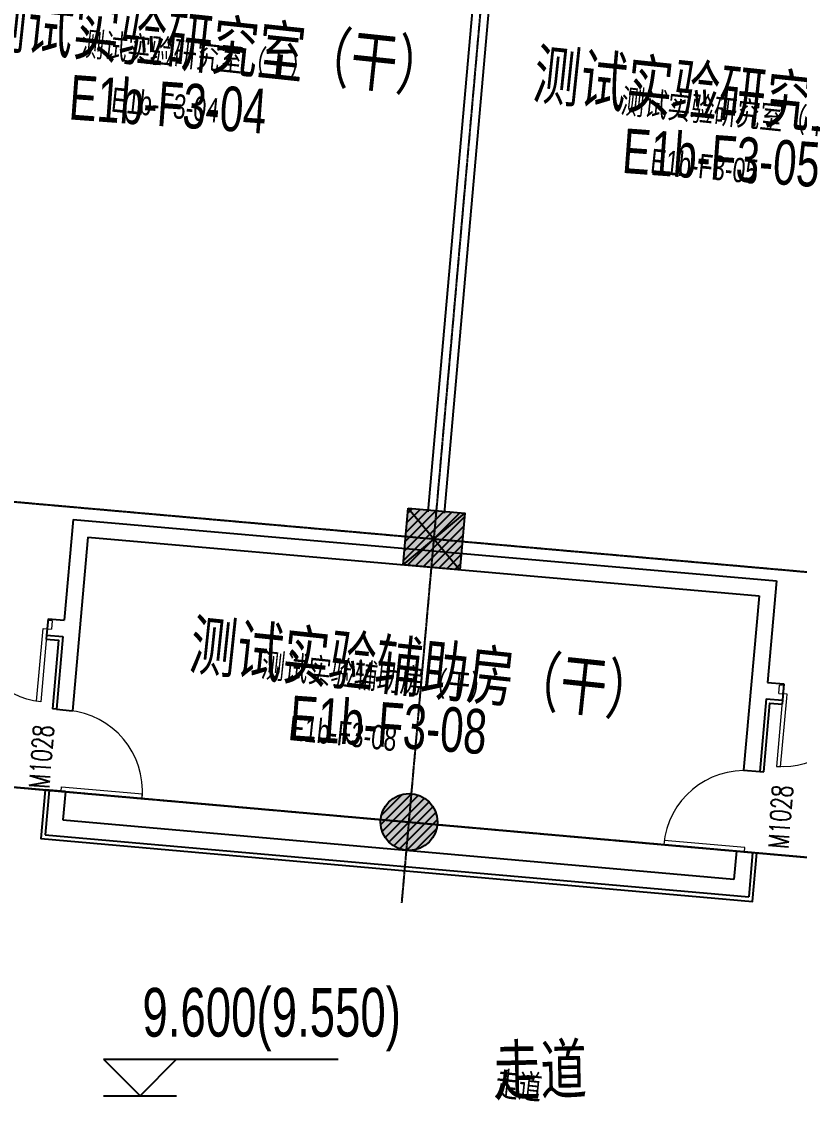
# Model space of a CAD drawing. Header units: millimetres. Extents: x -174040 to 151923, y -227569 to 142020.
# Drawn here: x -97491 to -87908, y 41198 to 54493 of the extents above; entities that cross this region are included whole.
import ezdxf
from ezdxf.enums import TextEntityAlignment as Align

# ---------------------------------------------------------------- set-up
doc = ezdxf.new("R2010")
doc.units = ezdxf.units.MM
doc.header["$LTSCALE"] = 5
for name, pattern in [('E-RG-1F$0$$0$DOTE', [2.42, 2, -0.2, 0.02, -0.2]), ('E-RG-2F-300xp$0$$2$CENTER', [2, 1.25, -0.25, 0.25, -0.25]), ('XRE2$0$HIDDEN', [0.375, 0.25, -0.125])]:
    doc.linetypes.add(name, pattern=pattern)
for name, color, linetype in [('A—墙体', 7, 'Continuous'), ('A—轴线、尺寸', 1, 'Continuous'), ('A—门窗', 135, 'Continuous'), ('E-COLS-F3$0$0S-COLS-HATCH', 8, 'Continuous'), ('E-COLS-F3$0$0S-COLS-HATCH-I', 8, 'Continuous'), ('E-COLS-F3$0$0S-COLS-LINE', 4, 'Continuous'), ('E-RG-2F-300xp$0$$0$0S-AXIS', 1, 'E-RG-2F-300xp$0$$2$CENTER'), ('E1-RI-3F$0$A-SYMB-DOOR', 4, 'Continuous'), ('I-平面-标高（总）', 40, 'Continuous'), ('I—平面—文字', 40, 'Continuous'), ('I—平面—文字（放大1：100）', 40, 'XRE2$0$HIDDEN'), ('I—平面—标高', 40, 'Continuous'), ('I—平面—装饰面层线', 192, 'Continuous'), ('I—平面—门', 22, 'Continuous'), ('I—平面—门编号', 22, 'Continuous'), ('轴线100', 1, 'Continuous')]:
    doc.layers.add(name, color=color, linetype=linetype)
doc.layers.add('E1-RI-3F$0$A-DOOR', color=32, linetype='Continuous', lineweight=5)
doc.layers.add('E1-RI-3F$0$A-DOOR-FRAM', color=1, linetype='Continuous', lineweight=9)
doc.styles.add('E1-RI-3F$0$ECADI-TXT', font='simplex.shx', dxfattribs={"bigfont": 'hztxt.shx'})
doc.styles.add('XD2008', font='SIMYOU.TTF', dxfattribs={"width": 0.7})
pattern_1 = [(45, (0, 0), (-53.0330086, 53.0330086), [])]

# ---------------------------------------------------------------- blocks, each defined once
blk = doc.blocks.new('biaogao')
at = {"layer": 'I—平面—标高'}
blk.add_line((11716360, -6091840), (11717260, -6091840), dxfattribs=at)
for points in [[(11716360, -6091390), (11719252, -6091390)], [(11716360, -6091390), (11716810, -6091840)], [(11716810, -6091840), (11717260, -6091390)]]:
    blk.add_lwpolyline(points, dxfattribs=at)
at = {"layer": 'I—平面—标高', "style": 'XD2008', "width": 0.7, "flags": 8}
blk.add_attdef('%%p0.000(-0.100)', text='', height=600, dxfattribs=at).set_placement((11716840, -6091293), align=Align.BOTTOM_LEFT)
blk = doc.blocks.new('E1-RI-3F$0$SINGLE-FLUSH_VISION_-_0_93')
at = {"layer": 'E1-RI-3F$0$A-DOOR'}
for p, q in [((399.2, 76.2), (399.2, 976.2)), ((450, 976.2), (399.2, 976.2)), ((450, 76.2), (450, 976.2)), ((450, 76.2), (399.2, 76.2))]:
    blk.add_line(p, q, dxfattribs=at)
blk.add_arc((450, 76.2), 900, 90, 180, dxfattribs=at)
blk = doc.blocks.new('XRE3')
at = {"layer": 'E-COLS-F3$0$0S-COLS-HATCH'}
blk.add_hatch(color=18, dxfattribs=at).paths.add_polyline_path([(11751051, -6160715), (11751749, -6160776), (11751687, -6161474), (11750990, -6161412)])
h = blk.add_hatch(color=18, dxfattribs=at)
edge = h.paths.add_edge_path()
edge.add_arc((11751061, -6164581), 350, 0, 360)
at = {"layer": 'E-COLS-F3$0$0S-COLS-HATCH-I'}
h = blk.add_hatch(dxfattribs=at)
h.set_pattern_fill('ANSI31', color=256, scale=600, style=0)
h.set_pattern_definition(pattern_1)
h.paths.add_polyline_path([(11751051, -6160715), (11751749, -6160776), (11751687, -6161474), (11750990, -6161412)])
h = blk.add_hatch(dxfattribs=at)
h.set_pattern_fill('ANSI31', color=256, scale=600, style=0)
h.set_pattern_definition(pattern_1)
edge = h.paths.add_edge_path()
edge.add_arc((11751061, -6164581), 350, 0, 360)
at = {"layer": 'Defpoints'}
for p, q in [((11751051, -6160715), (11751687, -6161474)), ((11750990, -6161412), (11751749, -6160776))]:
    blk.add_line(p, q, dxfattribs=at)
at = {"layer": 'E-COLS-F3$0$0S-COLS-LINE', "color": 255}
blk.add_lwpolyline([(11751051, -6160715), (11751749, -6160776), (11751687, -6161474), (11750990, -6161412)], close=True, dxfattribs=at)
blk.add_circle((11751061, -6164581), 350, dxfattribs=at)
blk = doc.blocks.new('E1-RI-3F$0$ECADI-TAG-DOOR')
blk = doc.blocks.new('E1-RI-3F$0$SINGLE-FLUSH_VISION_-_0_92')
at = {"layer": 'E1-RI-3F$0$A-DOOR'}
for p, q in [((399, -76), (399, -1075)), ((450, -76), (399, -76)), ((450, -76), (450, -1076))]:
    blk.add_line(p, q, dxfattribs=at)
blk.add_arc((450, -76), 1000, 180, 270, dxfattribs=at)
blk = doc.blocks.new('E1-RI-3F$0$MRY_DOOR-2-SOLID_-_1_8_MET')
at = {"layer": 'E1-RI-3F$0$A-DOOR'}
for p, q in [((-849, -66), (-900, -66)), ((-900, -66), (-900, -113)), ((-900, -113), (-900, -966)), ((-849, -113), (-849, -66)), ((-849, -966), (-849, -113)), ((849, -66), (900, -66)), ((849, -116), (849, -66)), ((849, -966), (849, -116)), ((900, -66), (900, -116)), ((900, -116), (900, -966)), ((-900, -966), (-849, -966)), ((900, -966), (849, -966))]:
    blk.add_line(p, q, dxfattribs=at)
for centre, start, end in [((-900, -66), 270, 356.8839), ((-900, -66), 356.8839, 0.5), ((900, -66), 179.5, 183.117), ((900, -66), 183.117, 270)]:
    blk.add_arc(centre, 900, start, end, dxfattribs=at)
at = {"layer": 'E1-RI-3F$0$A-DOOR-FRAM'}
for p, q in [((-951, 36), (-900, 36)), ((-951, 36), (-951, -66)), ((-900, 36), (-900, -66)), ((900, -66), (900, 36)), ((900, 36), (951, 36)), ((951, -66), (951, 36)), ((-900, -66), (-951, -66)), ((951, -66), (900, -66))]:
    blk.add_line(p, q, dxfattribs=at)
blk = doc.blocks.new('A$C1C9D1350')
at = {"layer": '轴线100', "linetype": 'E-RG-1F$0$$0$DOTE'}
for p, q in [((-213323.1, 44162.2), (-211580, 63878.5)), ((-239935.4, 51032.4), (-182654.5, 45968.4)), ((-240243.7, 47546), (-182962.7, 42482))]:
    blk.add_line(p, q, dxfattribs=at)

msp = doc.modelspace()

# ---------------------------------------------------------------- linework, layer by layer
at = {"layer": 'A—墙体'}
for p, q in [((-92480.4, 48457.1), (-91553.6, 58941.2)), ((-92281.2, 48439.4), (-91354.4, 58923.6)), ((-96855.8, 48362.1), (-96965.5, 47121.8)), ((-96855.8, 48362.1), (-88188.9, 47606.3)), ((-96674.2, 48145.5), (-96863.1, 46008.5)), ((-96674.2, 48145.5), (-88405.7, 47424.4)), ((-88188.9, 47606.3), (-88299.3, 46355.4)), ((-88405.7, 47424.4), (-88595.3, 45277.5)), ((-97164.7, 47139.4), (-97182.3, 46940.1)), ((-97164.7, 47139.4), (-96965.5, 47121.8)), ((-97182.3, 46940.1), (-96983.1, 46922.5)), ((-96983.1, 46922.5), (-97062.3, 46025.9)), ((-88299.3, 46355.4), (-88100.1, 46337.8)), ((-88100.1, 46337.8), (-88117.7, 46138.6)), ((-88316.9, 46156.2), (-88396, 45260)), ((-88316.9, 46156.2), (-88117.7, 46138.6)), ((-97062.3, 46025.9), (-96863.1, 46008.5)), ((-88595.3, 45277.5), (-88396, 45259.9)), ((-97150.4, 45029.8), (-97198.8, 44482.1)), ((-96951.2, 45012.4), (-97150.4, 45029.8)), ((-96951.2, 45012.4), (-96982, 44663.7)), ((-96982, 44663.7), (-88714, 43932.8)), ((-97198.8, 44482.1), (-88532.2, 43715.9)), ((-88683.2, 44281.4), (-88714, 43932.5)), ((-88683.2, 44281.4), (-88484, 44263.8)), ((-88484, 44263.8), (-88532.4, 43715.6))]:
    msp.add_line(p, q, dxfattribs=at)
at = {"layer": 'A—轴线、尺寸', "linetype": 'E-RG-1F$0$$0$DOTE'}
msp.add_line((-92805.7, 43642), (-90934.4, 64809.1), dxfattribs=at)
at = {"layer": 'E-RG-2F-300xp$0$$0$0S-AXIS', "linetype": 'E-RG-2F-300xp$0$$2$CENTER'}
msp.add_line((-116664.5, 46755.2), (-63142.7, 42023.5), dxfattribs=at)
at = {"layer": 'I—平面—装饰面层线'}
for p, q in [((-97182.3, 46940.1), (-97186.7, 46890.1)), ((-88117.7, 46138.6), (-88122.1, 46088.7)), ((-97062.3, 46025.9), (-97112.1, 46030.3)), ((-88396, 45260), (-88346.2, 45255.6)), ((-97150.4, 45029.8), (-97200.2, 45034.2)), ((-88484, 44263.8), (-88434.2, 44259.4))]:
    msp.add_line(p, q, dxfattribs=at)
for points in [[(-97186.7, 46890.1), (-97037.3, 46876.9), (-97112.1, 46030.3)], [(-88346.2, 45255.6), (-88271.5, 46101.9), (-88122.1, 46088.7)], [(-97200.2, 45034.2), (-97253, 44436.7), (-88487, 43661.4), (-88434.2, 44259.4)]]:
    msp.add_lwpolyline(points, dxfattribs=at)

# ---------------------------------------------------------------- block references
at = {"layer": 'A—门窗'}
msp.add_blockref('XRE3', (-11843778.7, 6209218.7), dxfattribs=at)
at = {"layer": 'I-平面-标高（总）'}
ref = msp.add_blockref('biaogao', (-11812842.1, 6133108.5), dxfattribs=at)
ref.add_attrib('%%p0.000(-0.100)', '9.600(9.550)', dxfattribs={"layer": 'I—平面—标高', "height": 600, "style": 'XD2008', "width": 0.7}).set_placement((-96002.5, 41815.7), align=Align.BOTTOM_LEFT)
at = {"layer": 'I—平面—门', "xscale": -1, "rotation": 354.8865318364303}
for p in [(-98066.1, 47162.2), (-87208.5, 46202.3)]:
    msp.add_blockref('E1-RI-3F$0$MRY_DOOR-2-SOLID_-_1_8_MET', p, dxfattribs=at)
at = {"layer": 'I—平面—门', "xscale": 1.111111111111111, "yscale": 1.111111111111111, "zscale": 1.111111111111111, "rotation": 265.0155997263594}
msp.add_blockref('E1-RI-3F$0$SINGLE-FLUSH_VISION_-_0_93', (-97043.5, 45522.3), dxfattribs=at)
at = {"layer": 'I—平面—门', "rotation": 265.0220741153855}
msp.add_blockref('E1-RI-3F$0$SINGLE-FLUSH_VISION_-_0_92', (-88468.6, 44714.3), dxfattribs=at)
at = {"layer": 'I—平面—门编号'}
ref = msp.add_blockref('E1-RI-3F$0$ECADI-TAG-DOOR', (-96351.1, 46001.4), dxfattribs=dict(at, xscale=100.0000000022703, yscale=100.0000000022703, zscale=100.0000000022703, rotation=85.93475024227354))
ref.add_attrib('门窗主编号1', 'M1028', dxfattribs={"layer": 'E1-RI-3F$0$A-SYMB-DOOR', "height": 250, "rotation": 85.93475, "style": 'E1-RI-3F$0$ECADI-TXT', "width": 0.7}).set_placement((-97094, 45823.6), align=Align.RIGHT)
ref = msp.add_blockref('E1-RI-3F$0$ECADI-TAG-DOOR', (-87245.2, 45260.6), dxfattribs=dict(at, xscale=100.0000000022703, yscale=100.0000000022703, zscale=100.0000000022703, rotation=85.93475024227354))
ref.add_attrib('门窗主编号1', 'M1028', dxfattribs={"layer": 'E1-RI-3F$0$A-SYMB-DOOR', "height": 250, "rotation": 85.93475, "style": 'E1-RI-3F$0$ECADI-TXT', "width": 0.7}).set_placement((-87988.1, 45082.8), align=Align.RIGHT)
at = {"layer": '轴线100'}
msp.add_blockref('A$C1C9D1350', (120517.4, -520.6), dxfattribs=at)

# ---------------------------------------------------------------- texts
at = {"layer": 'I—平面—文字', "linetype": 'ByBlock', "style": 'XD2008', "width": 0.7}
for s, height, rotation, p in [('测试实验研究室（干）', 600, 353.94417, (-98021.6, 54218.9, 0)), ('测试实验研究室（干）', 600, 353.94417, (-91205.1, 53560.1, 0)), ('E1b-F3-04', 550, 355.80807, (-96920, 53290.4)), ('E1b-F3-05', 550, 355.80807, (-90103.4, 52631.6)), ('测试实验辅助房（干）', 600, 353.94417, (-95439.6, 46533.3, 0)), ('E1b-F3-08', 550, 355.80807, (-94205.8, 45649.1)), ('走道', 600, 1.26894, (-91666.7, 41275.7, 0))]:
    msp.add_text(s, height=height, rotation=rotation, dxfattribs=at).set_placement(p)
at = {"layer": 'I—平面—文字（放大1：100）', "linetype": 'ByBlock', "style": 'XD2008', "width": 0.7}
for s, p in [('测试实验研究室（干）', (-96772.3, 54084, 0)), ('E1b-F3-04', (-96396.4, 53386.5)), ('测试实验研究室（干）', (-90116.2, 53372.1, 0)), ('E1b-F3-05', (-89753.9, 52631.6)), ('测试实验辅助房（干）', (-94546.8, 46429.1, 0)), ('E1b-F3-08', (-94205.8, 45649.1)), ('走道', (-91666.7, 41275.7, 0))]:
    msp.add_text(s, height=300, rotation=353.94417, dxfattribs=at).set_placement(p)

doc.saveas('drawing.dxf')
